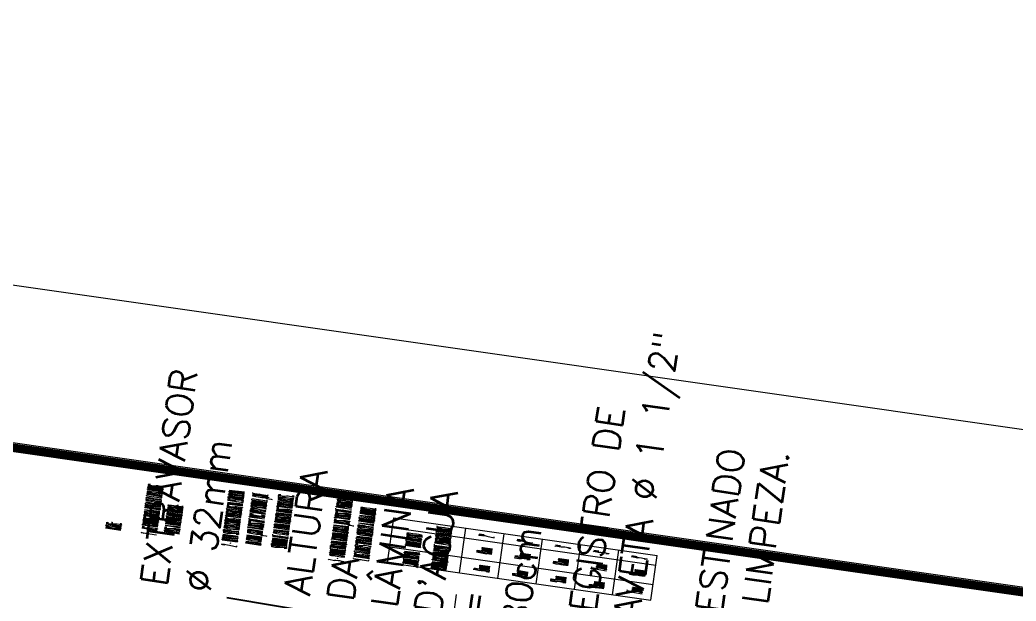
# Model space of a CAD drawing. Header units: millimetres. Extents: x -361192058 to 101130107379, y -14071650034 to 19218552450.
# Drawn here: x -126433 to -125740, y 41904 to 42308 of the extents above; entities that cross this region are included whole.
import ezdxf
from ezdxf.enums import TextEntityAlignment as Align

# ---------------------------------------------------------------- set-up
doc = ezdxf.new("R2010")
doc.units = ezdxf.units.MM
doc.header["$LTSCALE"] = 0.5
for name, color, linetype in [('02', 2, 'Continuous'), ('APBAN', 4, 'Continuous'), ('TXT_0', 7, 'Continuous'), ('TXT_2', 6, 'Continuous')]:
    doc.layers.add(name, color=color, linetype=linetype)
doc.styles.add('ADITIVOCAD', font='ROMANS.shx')
doc.styles.add('COTAS', font='romans.shx')
doc.styles.add('R80', font='simplex.shx', dxfattribs={"height": 0.2})
doc.styles.get("Standard").update_dxf_attribs({"font": 'txt.shx', "height": 0.12})
doc.dimstyles.new('COTAS', dxfattribs={"dimtxt": 0.08, "dimasz": 0.06, "dimexe": 0.18, "dimexo": 0.0625, "dimgap": 0.05, "dimtad": 1, "dimdec": 4, "dimzin": 4, "dimdsep": 46, "dimtxsty": 'R80', "dimblk1": 'DOT', "dimblk2": 'DOT', "dimsah": 1, "dimcen": 0.09, "dimse1": 1, "dimse2": 1, "dimclrt": 150, "dimadec": 0, "dimazin": 0, "dimtfac": 1, "dimtdec": 4, "dimtmove": 2, "dimatfit": 3, "dimldrblk": 'DOT', "dimfxl": 0, "dimtolj": 1, "dimtzin": 0, "dimarcsym": 0})

# ---------------------------------------------------------------- blocks, each defined once
blk = doc.blocks.new('_Dot')
at = {"color": 0, "lineweight": -2}
blk.add_line((-0.5, 0), (-1, 0), dxfattribs=at)
at = {"color": 0, "const_width": 0.5}
blk.add_lwpolyline([(-0.25, 0, 1), (0.25, 0, 1)], format="xyb", close=True, dxfattribs=at)
blk = doc.blocks.new('DOT')
for p, q in [((1.5, 0), (-1.5, 0)), ((0, -1.5), (0, 1.5))]:
    blk.add_line(p, q)
blk.add_circle((0, 0), 0.5)
blk = doc.blocks.new('APROVADO QUADRA 21.2 MBVII')
at = {"lineweight": 18}
blk.add_lwpolyline([(4361.876, 2323.043), (4561.791, 2323.043), (4561.791, 2165.15), (4361.876, 2165.15)], close=True, dxfattribs=at)
at = {"layer": '02', "color": 4, "lineweight": 18}
blk.add_line((4521.211, 2281.891), (4524.699, 2281.891), dxfattribs=at)
at = {"layer": '02', "lineweight": 18}
blk.add_lwpolyline([(4476.771, 2244.015), (4537.971, 2244.015), (4537.971, 2288.565), (4476.771, 2288.565)], close=True, dxfattribs=at)
at = {"layer": '02', "lineweight": 18, "const_width": 0.1}
blk.add_lwpolyline([(4477.521, 2244.765), (4537.221, 2244.765), (4537.221, 2287.815), (4477.521, 2287.815)], close=True, dxfattribs=at)
at = {"layer": 'TXT_2', "lineweight": 18}
for p, q in [((4528.001, 2282.745), (4528.001, 2279.628)), ((4528.001, 2282.745), (4534.854, 2282.745)), ((4530.397, 2282.745), (4530.397, 2281.892)), ((4533.396, 2282.745), (4533.396, 2281.892)), ((4534.854, 2282.745), (4534.854, 2279.628)), ((4528.001, 2281.892), (4534.854, 2281.892)), ((4530.397, 2281.892), (4530.397, 2279.628)), ((4533.396, 2281.892), (4533.396, 2279.628)), ((4528.001, 2281.439), (4534.854, 2281.439)), ((4528.001, 2280.986), (4534.854, 2280.986)), ((4528.001, 2280.534), (4534.854, 2280.534)), ((4528.001, 2280.081), (4534.854, 2280.081)), ((4528.001, 2279.628), (4534.854, 2279.628))]:
    blk.add_line(p, q, dxfattribs=at)
at = {"color": 0, "lineweight": 13, "flags": 8}
for p in [(4700.725, 2280.113), (4699.574, 2277.896), (4702.355, 2276.195), (4703.672, 2274.085), (4699.844, 2272.219), (4703.049, 2270.137), (4703.088, 2267.98), (4700.652, 2261.522), (4700.701, 2257.159)]:
    blk.add_attdef('NIVEL', p, '', height=0.075, dxfattribs=at)
for rotation, width, p in [(90, 0.8, (4700.821, 2275.752)), (270, 0.6, (4703.844, 2274.902)), (90, 0.8, (4701.557, 2268.502)), (180, 0.6, (4651.182, 2236.193))]:
    blk.add_attdef('$PORTA', text='', height=0.09, rotation=rotation, dxfattribs=dict(at, width=width)).set_placement(p, align=Align.MIDDLE)
for p in [(4654.176, 2240.463), (4648.499, 2240.192), (4633.439, 2239.336), (4637.801, 2239.384), (4656.392, 2239.312), (4652.475, 2237.682), (4644.26, 2236.949), (4646.417, 2236.988), (4650.365, 2236.365)]:
    blk.add_attdef('NIVEL', p, '', height=0.075, rotation=270, dxfattribs=at)
at = {"color": 0, "lineweight": 13, "width": 0.8, "flags": 8}
for p in [(4652.032, 2239.216), (4644.782, 2238.479)]:
    blk.add_attdef('$PORTA', text='', height=0.09, dxfattribs=at).set_placement(p, align=Align.MIDDLE)
at = {"layer": 'APBAN', "lineweight": 18, "attachment_point": 4, "style": 'COTAS'}
for s, insert, char_height in [('EXTRAVASOR\\P%%C 32mm', (4519.532, 2285.162), 0.3094), ('REGISTRO DE\\PGAVETA %%C 1 1/2"', (4521.229, 2280.094), 0.30938), ('DESTINADO\\PA LIMPEZA.', (4523.848, 2278.679), 0.3094)]:
    blk.add_mtext(s, dxfattribs=dict(at, insert=insert, char_height=char_height))
at = {"layer": 'APBAN', "lineweight": 18, "insert": (4521.262, 2282.458), "char_height": 0.30938, "width": 4.37067, "attachment_point": 4, "style": 'COTAS'}
blk.add_mtext("ALTURA DA LÂMINA D'ÁGUA = 80cm", dxfattribs=at)
at = {"layer": 'TXT_0', "lineweight": 18, "style": 'ADITIVOCAD'}
for s, height, p in [('NOTAS:', 0.1811, (4527.095, 2285.892)), ('1 - AS TOMADAS D`AGUA DEVEM SER EXECUTADAS', 0.18107, (4527.095, 2285.47)), ('APOS A IMPERMEABILIZACAO.', 0.18107, (4527.823, 2285.207)), ('2 - DEVEM SER COLOCADAS PASSAGENS NA ESTRUTURA', 0.18107, (4527.095, 2284.52)), ('DA CAIXA ,COM TUBOS DE PVC TIPO SOLDAVEL ,QUE', 0.18107, (4527.877, 2284.243)), ('SERVIRAM DE GUIA PARA PASSAGEM DAS TUBULACOES.', 0.18107, (4527.877, 2283.94)), ('3 - O DIAMETRO DA TOMADA D`AGUA ,DOS TUBOS DE PASSAGEM', 0.18107, (4527.095, 2283.252)), ('E DAS FLANGES DEVERA OBEDECER A TABELA ABAIXO.', 0.18107, (4527.842, 2282.966)), ('DIAMETRO DA', 0.18107, (4528.242, 2282.387)), ('DIAMETRO DO', 0.18107, (4530.945, 2282.387)), ('TOMADA D`AGUA', 0.18107, (4528.073, 2282.05)), ('TUBO DE PASSAGEM', 0.18107, (4530.487, 2282.05)), ('FLANGE', 0.1811, (4533.549, 2282.05)), ('32mm', 0.1811, (4528.698, 2281.55)), ('40mm', 0.1811, (4531.406, 2281.55)), ('2"', 0.1811, (4534.009, 2281.55)), ('40mm', 0.1811, (4528.698, 2281.098)), ('50mm', 0.1811, (4531.406, 2281.098)), ('2"', 0.1811, (4534.009, 2281.098)), ('50mm', 0.1811, (4528.698, 2280.645)), ('60mm', 0.1811, (4531.406, 2280.645)), ('3"', 0.1811, (4534.009, 2280.645)), ('60mm', 0.1811, (4528.698, 2280.192)), ('75mm', 0.1811, (4531.406, 2280.192)), ('3"', 0.1811, (4534.009, 2280.192)), ('75mm', 0.1811, (4528.698, 2279.74)), ('85mm', 0.1811, (4531.406, 2279.74)), ('3"', 0.1811, (4534.009, 2279.74))]:
    blk.add_text(s, height=height, dxfattribs=at).set_placement(p)
at = {"layer": 'APBAN', "lineweight": 18}
blk.add_leader([(4518.689, 2282.804), (4519.223, 2284.55)], dimstyle='COTAS', override={"dimldrblk": 'DOT'}, dxfattribs=at)

msp = doc.modelspace()

# ---------------------------------------------------------------- block references
at = {"layer": '02', "color": 0, "lineweight": 30, "xscale": -4.574818403918471, "yscale": -59.40450511825884, "zscale": 4.574818403918471, "rotation": 261.8606972171988}
msp.add_blockref('APROVADO QUADRA 21.2 MBVII', (5129.041, 2225.201), dxfattribs=at)

doc.saveas('drawing.dxf')
